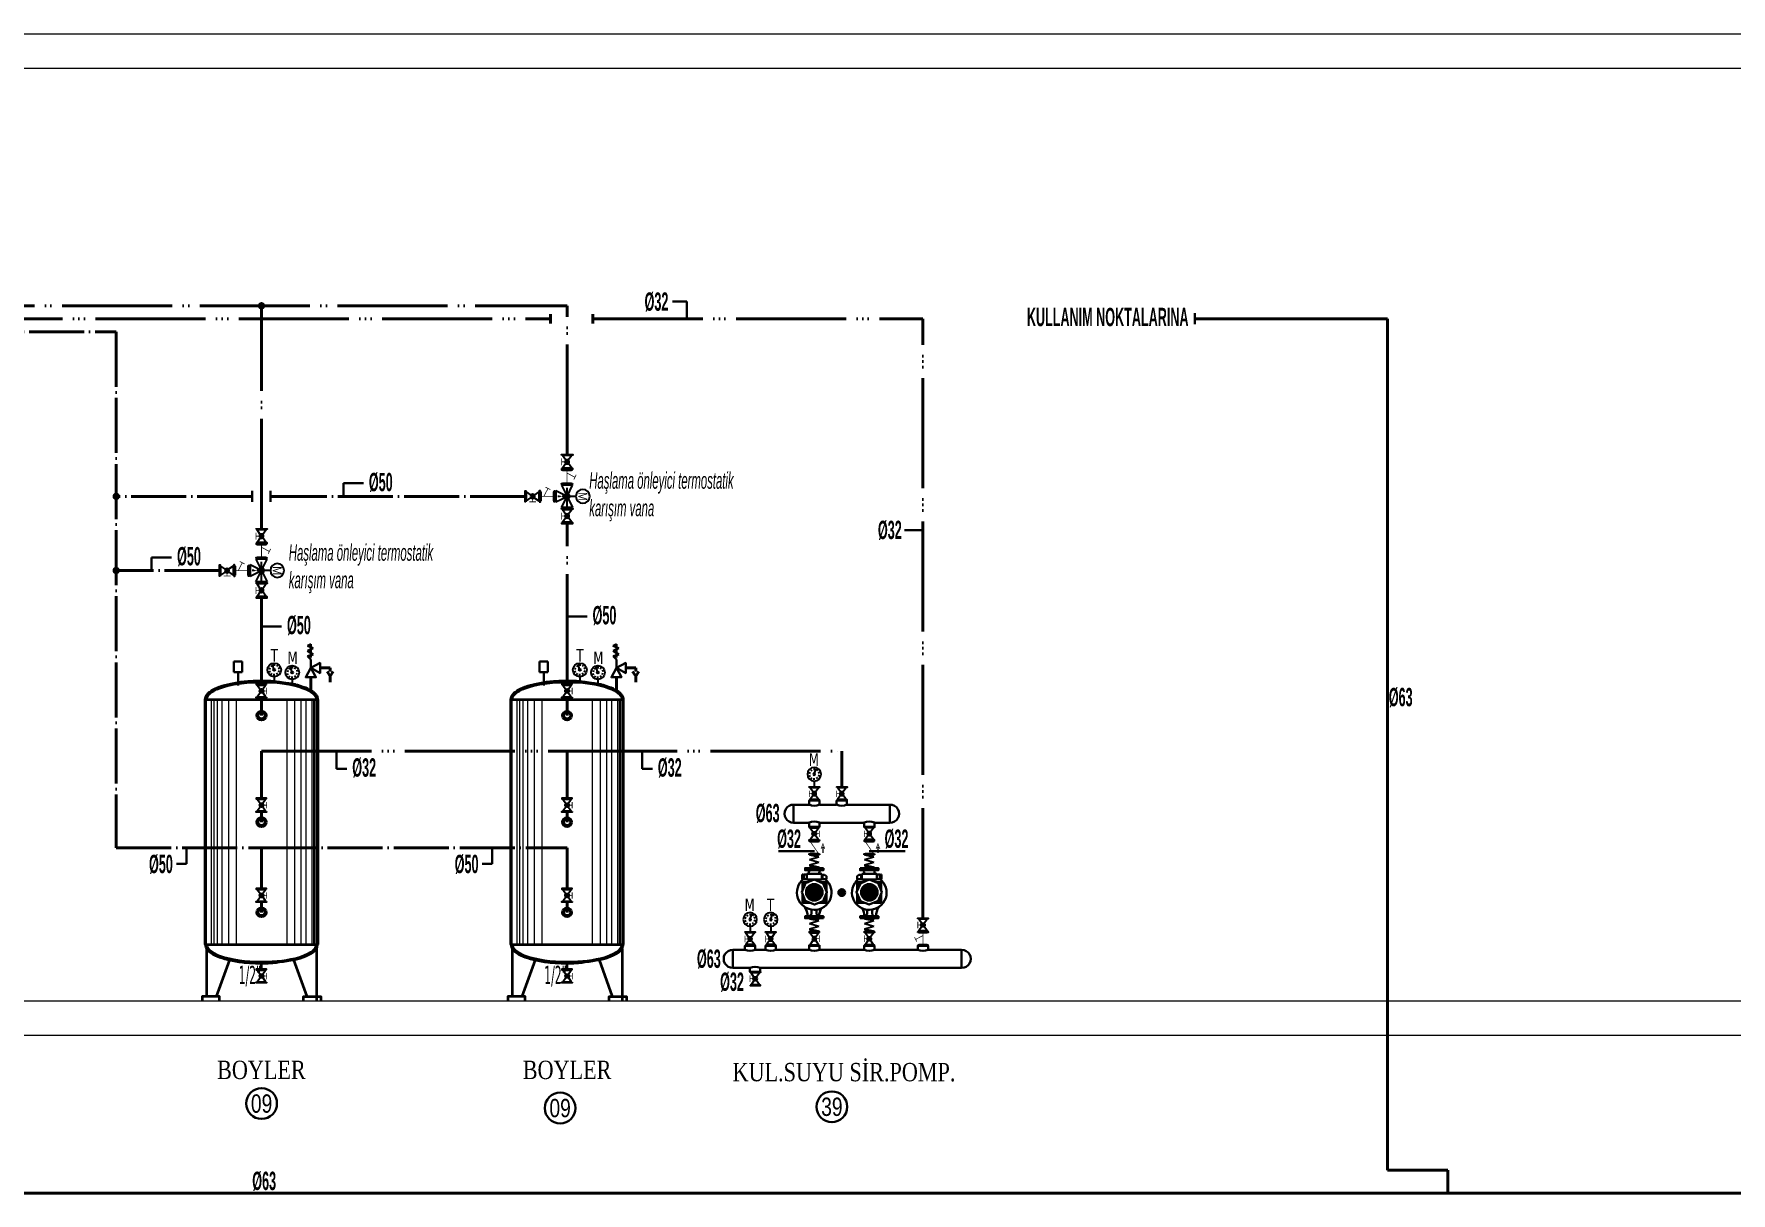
# Model space of a CAD drawing. Header units: centimetres. Extents: x 405464 to 563355, y 50011 to 66875.
# Drawn here: x 520500 to 522351, y 51617 to 52881 of the extents above; entities that cross this region are included whole.
import ezdxf
from ezdxf.enums import TextEntityAlignment as Align

# ---------------------------------------------------------------- set-up
doc = ezdxf.new("R2010")
doc.units = ezdxf.units.CM
for name, pattern in [('SICAKSU1', [75, 60, -6, 0, -3, 0, -6]), ('SIRKUL-1', [78, 60, -6, 0, -3, 0, -3, 0, -6]), ('SOGUKSU1', [72, 60, -6, 0, -6])]:
    doc.linetypes.add(name, pattern=pattern)
doc.layers.get('0').update_dxf_attribs({"lineweight": 9})
for name, color, linetype, lineweight in [('0-KRCN-IST-03CIHAZ', 120, 'Continuous', 30), ('0-KRCN-IST-04CIHAZ', 103, 'Continuous', 40), ('0-KRCN-IST-04KESME', 10, 'Continuous', 40), ('0-KRCN-IST-KOLLEKTÖR', 132, 'Continuous', 30), ('0-KRCN-IST-KÜRESEL VANA', 4, 'Continuous', 25), ('0-KRCN-IST-KÜRESEL-VANA', 4, 'Continuous', 25), ('0-KRCN-IST-MANOMETRE', 122, 'Continuous', 25), ('0-KRCN-IST-POMPA', 7, 'Continuous', 30), ('0-KRCN-IST-TERMOMETRE', 122, 'Continuous', 25), ('0-KRCN-IST-YAZI-ÇAP', 71, 'Continuous', 35), ('0-KRCN-IST-ÜÇ YOLLU VANA (BİRL.)', 7, 'Continuous', 25), ('0-KRCN-SHT-03CIHAZ', 120, 'Continuous', 30), ('0-KRCN-SHT-BOYLER', 171, 'Continuous', 35), ('0-KRCN-SHT-PROSES-BORU', 1, '0-Y_LINE', 40), ('0-KRCN-SHT-SICAKSU', 50, 'SICAKSU1', 40), ('0-KRCN-SHT-SIRKULASYON', 145, 'SIRKUL-1', 40), ('0-KRCN-SHT-SOGUKSU', 141, 'SOGUKSU1', 40), ('0-KRCN-SHT-YAZI', 31, 'Continuous', 35), ('0-KRCN-SHT-YAZI-ÇAP-TEMSU', 81, 'Continuous', 30), ('0-MEK-DETAY-YAZI', 71, 'Continuous', 35), ('0-MEK-IST-YAZI', 81, 'Continuous', 30), ('0-MEK-IST-YAZI-ÇAP', 71, 'Continuous', 35), ('0-MEK-SHT-03CIHAZ', 120, 'Continuous', 30), ('0-yerine', 8, 'Continuous', 9)]:
    doc.layers.add(name, color=color, linetype=linetype, lineweight=lineweight)
doc.styles.add('BORU', font='AGENCYR.TTF')
doc.styles.add('CAP', font='ARIALNB.TTF')
doc.styles.add('DERECE', font='tahoma.ttf', dxfattribs={"width": 0.8})
doc.styles.add('ROMAND', font='arial.ttf', dxfattribs={"height": 20})
doc.styles.add('TROMANT', font='arial.ttf', dxfattribs={"width": 0.8})
doc.styles.add('YAZI', font='times.ttf')
doc.styles.add('ÇAP-2', font='ARIALNBI.TTF')
doc.linetypes.add('0-Y_LINE', pattern='A,100,-0.5,["Y",BORU,S=9,R=0,X=0,Y=-4.5],-5', length=105.5)

# ---------------------------------------------------------------- blocks, each defined once
blk = doc.blocks.new('0-MEK-IST-KÜRESEL VANA-1')
at = {"layer": '0-KRCN-IST-KÜRESEL VANA'}
blk.add_hatch(color=256, dxfattribs=at).paths.add_polyline_path([(0, 1.4, 1), (0, -1.4, 1)])
for p, q in [((-3.1, 4.3), (-0.8, 1.1)), ((-3.1, 4.3), (3, 4.3)), ((0.8, 1.1), (3, 4.3)), ((-3.1, -4.2), (-0.9, -1.1)), ((-3.1, -4.2), (3, -4.2)), ((0.9, -1.1), (3, -4.2))]:
    blk.add_line(p, q, dxfattribs=at)
for points in [[(3.7, 4.6), (3.7, 5), (-3.8, 5), (-3.8, 4.6)], [(3.7, -4.5), (3.7, -5), (-3.8, -5), (-3.8, -4.5)]]:
    blk.add_lwpolyline(points, close=True, dxfattribs=at)
at = {"layer": '0-KRCN-IST-KÜRESEL VANA', "const_width": 0.5}
blk.add_lwpolyline([(0, 0), (3.7, 0)], dxfattribs=at)
blk.add_lwpolyline([(3.7, 0), (3.7, -2.4), (3.7, 2.3)], close=True, dxfattribs=at)
at = {"layer": '0-KRCN-IST-KÜRESEL VANA'}
blk.add_circle((0, 0), 1.42, dxfattribs=at)
blk = doc.blocks.new('0-MEK-IST-TERMOMETRE')
at = {"layer": '0-KRCN-IST-TERMOMETRE', "color": 122}
for p, q in [((-3.9, 2), (-2.8, 1.7)), ((-2.4, 4.1), (-1.7, 3.2)), ((0, 0.8), (-1.3, 4.8)), ((0, 4.8), (0, 3.7)), ((2.4, 4.1), (1.7, 3.2)), ((3.9, 2), (2.8, 1.7)), ((-3.9, -0.5), (-2.8, -0.1)), ((-2.4, -2.5), (-1.7, -1.6)), ((0, -3.3), (0, -2.1)), ((0, -4.2), (0, -8.3)), ((2.4, -2.5), (1.7, -1.6)), ((3.9, -0.5), (2.8, -0.1))]:
    blk.add_line(p, q, dxfattribs=at)
for radius in [5, 0.719]:
    blk.add_circle((0, 0.8), radius, dxfattribs=at)
at = {"layer": '0-KRCN-IST-TERMOMETRE', "color": 122, "style": 'DERECE', "width": 0.8}
blk.add_text('T', height=9.09, dxfattribs=at).set_placement((-2.5, 6.9))
blk = doc.blocks.new('0-MEK-IST-MANOMETRE')
at = {"layer": '0-KRCN-IST-MANOMETRE'}
for p, q in [((-3.9, 1.3), (-2.8, 0.9)), ((-2.4, 3.3), (-1.7, 2.4)), ((0, 0), (-1.3, 4)), ((0, 4.1), (0, 2.9)), ((2.4, 3.3), (1.7, 2.4)), ((3.9, 1.3), (2.8, 0.9)), ((-3.9, -1.3), (-2.8, -0.9)), ((-2.4, -3.3), (-1.7, -2.4)), ((0, -4.1), (0, -2.9)), ((0, -5), (0, -9.1)), ((2.4, -3.3), (1.7, -2.4)), ((3.9, -1.3), (2.8, -0.9))]:
    blk.add_line(p, q, dxfattribs=at)
for radius in [5, 0.719]:
    blk.add_circle((0, 0), radius, dxfattribs=at)
at = {"layer": '0-KRCN-IST-MANOMETRE', "style": 'DERECE', "width": 0.8}
blk.add_text('M', height=9.09, dxfattribs=at).set_placement((-3.4, 6.1))
blk = doc.blocks.new('K')
at = {"layer": '0-KRCN-IST-04KESME'}
blk.add_line((-7.5, 0), (7.5, 0), dxfattribs=at)
blk = doc.blocks.new('0-MEK-IST-KOMPANSATÖR')
at = {"layer": '0-KRCN-IST-KÜRESEL VANA'}
for p, q in [((-5, -3.8), (-5, 3.7)), ((-5, 3.7), (-4.6, 3.7)), ((-4.6, 3.7), (-4.6, -3.8)), ((-3, 3.4), (-4.3, -3)), ((-4.3, 3), (-4.3, -3)), ((-3, 3.4), (-1, -3.4)), ((1, 3.4), (-1, -3.4)), ((1, 3.4), (3, -3.4)), ((4.3, 3), (3, -3.4)), ((4.3, 3), (4.3, -3)), ((5, 3.7), (4.6, 3.7)), ((4.6, 3.7), (4.6, -3.8)), ((5, -3.8), (5, 3.7)), ((-4.6, -3.8), (-5, -3.8)), ((4.6, -3.8), (5, -3.8))]:
    blk.add_line(p, q, dxfattribs=at)
blk = doc.blocks.new('0-MEK-IST-POMPA')
at = {"layer": '0-KRCN-IST-POMPA'}
h = blk.add_hatch(dxfattribs=at)
h.set_pattern_fill('ANSI37', color=155, scale=11.142571, style=0)
h.set_pattern_definition([(45, (-547.2353, -51.1206), (-0.9848735, 0.9848735), []), (135, (-547.2353, -51.1206), (-0.9848735, -0.9848735), [])])
h.paths.add_polyline_path([(-6.1, 0.2, 1), (6, 0.2, 1)])
at = {"layer": '0-KRCN-IST-POMPA', "color": 120}
for p, q in [((-8.8, 13.1), (-8.1, 13.1)), ((-8.8, 9.8), (-8.8, 13.1)), ((-8.1, 13.2), (-8.1, 9.8)), ((-8.1, 12.7), (-7.7, 12.7)), ((-5.4, 13.2), (-7.7, 13.2)), ((-7.7, 13.2), (-7.7, 9.8)), ((-5.4, 9.6), (-5.4, 13.5)), ((-5.4, 13.5), (5.5, 13.5)), ((5.5, 13.5), (5.5, 9.6)), ((5.5, 12.7), (5.9, 12.7)), ((5.9, 13), (7.5, 13)), ((5.9, 9.7), (5.9, 13)), ((7.5, 13), (8.8, 12)), ((-8.1, 9.8), (-8.8, 9.8)), ((-8.1, 10.2), (-7.7, 10.2)), ((-7.7, 9.8), (-5.4, 9.8)), ((-5.4, 9.6), (5.5, 9.6)), ((-3.9, 9.6), (-3.9, 7.8)), ((3.9, 9.6), (3.9, 7.8)), ((8.8, 9.7), (5.5, 9.7)), ((8.8, 12), (8.8, 9.7))]:
    blk.add_line(p, q, dxfattribs=at)
at = {"layer": '0-KRCN-IST-POMPA', "color": 132}
for p, q in [((-8.6, 7.6), (-8.6, 1.5)), ((-4.3, 7.6), (-8.6, 7.6)), ((-8, 6.2), (-7.1, 6.7)), ((8.8, 7.6), (4.1, 7.6)), ((7.1, 6.1), (8, 6.6)), ((8.8, 1.1), (8.8, 7.6)), ((-8.6, -1), (-8.6, -7.4)), ((-8.6, -7.4), (-3.5, -7.4)), ((-8.1, -6.3), (-7.1, -5.8)), ((-2, -12.2), (-2, -15.8)), ((1.6, -12.2), (1.6, -15.8)), ((3.6, -7.4), (8.8, -7.4)), ((7.1, -6.4), (8, -5.8)), ((8.8, -7.4), (8.8, -0.6)), ((-2, -15.8), (-2.9, -16.7)), ((1.6, -15.8), (2.5, -16.7))]:
    blk.add_line(p, q, dxfattribs=at)
at = {"layer": '0-KRCN-IST-POMPA', "color": 120}
for points in [[(6.7, 17.8), (6.7, 16.2), (-6.7, 16.2), (-6.7, 17.8)], [(6.7, -18.7), (6.7, -17.2), (-6.7, -17.2), (-6.7, -18.7)]]:
    blk.add_lwpolyline(points, close=True, dxfattribs=at)
blk.add_lwpolyline([(-9.1, 0.3), (-6.4, 6.8), (0, 9.4), (6.5, 6.6), (9.2, 0.2), (6.5, -6.2), (0.1, -8.8), (-6.5, -6.1), (-9.1, 0.3)], dxfattribs=at)
at = {"layer": '0-KRCN-IST-POMPA', "color": 132}
for centre in [(-7.5, 6.5), (7.7, 6.4), (-7.5, -6), (7.7, -6)]:
    blk.add_circle(centre, 0.765, dxfattribs=at)
at = {"layer": '0-KRCN-IST-POMPA', "color": 120}
blk.add_circle((0, 0.2), 6.01, dxfattribs=at)
at = {"layer": '0-KRCN-IST-POMPA', "color": 123}
for centre, radius, start, end in [((-7.9, 15.6), 4.12, 329.0113, 7.7442), ((5.9, 14.2), 2.29, 118.6935, 196.3081), ((0, 0), 12.6, 127.7116, 50.512), ((-17.1, -17.7), 12.4, 2.5793, 35.3743), ((13.1, -16.9), 9.53, 144.4401, 181.9666)]:
    blk.add_arc(centre, radius, start, end, dxfattribs=at)
blk = doc.blocks.new('0-MEK-IST-ÇEKVALF')
at = {"layer": '0-KRCN-IST-KÜRESEL-VANA'}
for p, q in [((-3, 9.3), (3, 9.3)), ((-3, 0.7), (3, 0.7))]:
    blk.add_line(p, q, dxfattribs=at)
for points in [[(3.7, 9.6), (3.7, 10), (-3.7, 10), (-3.7, 9.6)], [(3.7, 0.4), (3.7, 0), (-3.7, 0), (-3.7, 0.4)]]:
    blk.add_lwpolyline(points, close=True, dxfattribs=at)
at = {"layer": '0-KRCN-IST-KÜRESEL-VANA', "const_width": 0.5}
blk.add_lwpolyline([(-3, 9.3), (3, 0.7)], dxfattribs=at)
blk.add_lwpolyline([(6.3, 7.7), (5.1, 4.4), (6.1, 5.1), (6.1, 1.3), (6.6, 1.3), (6.6, 5.1), (7.5, 4.4)], close=True, dxfattribs=at)
blk = doc.blocks.new('DONUT')
at = {"layer": '0-KRCN-SHT-03CIHAZ'}
blk.add_hatch(color=256, dxfattribs=at).paths.add_polyline_path([(2.5, 0, 1), (-2.5, 0, 1)])
blk.add_circle((0, 0), 2.5, dxfattribs=at)
blk = doc.blocks.new('0-MEK-IST-PİSLİK TUTUCU')
at = {"layer": '0-KRCN-IST-KÜRESEL-VANA'}
for p, q in [((-3, 9.3), (3, 9.3)), ((-3, 0.7), (3, 0.7))]:
    blk.add_line(p, q, dxfattribs=at)
for points in [[(3.7, 9.6), (3.7, 10), (-3.7, 10), (-3.7, 9.6)], [(3.7, 0.4), (3.7, 0), (-3.7, 0), (-3.7, 0.4)]]:
    blk.add_lwpolyline(points, close=True, dxfattribs=at)
at = {"layer": '0-KRCN-IST-KÜRESEL-VANA', "const_width": 0.5}
for points in [[(0, 9.3), (0, 0.7)], [(0, 7.4), (5.3, 4.6)], [(4.5, 3), (6.2, 6.3)]]:
    blk.add_lwpolyline(points, dxfattribs=at)
blk = doc.blocks.new('0-MEK-IST-ÜÇ YOLLU VANA (BİRLEŞTİRİCİ)')
at = {"layer": '0-KRCN-IST-ÜÇ YOLLU VANA (BİRL.)'}
h = blk.add_hatch(color=120, dxfattribs=at)
edge = h.paths.add_edge_path()
edge.add_arc((0, 0), 2.38, 0, 360)
at = {"layer": '0-KRCN-IST-ÜÇ YOLLU VANA (BİRL.)', "color": 120}
for p, q in [((-11.1, 5), (-11.1, -5)), ((-10.1, 5), (-10.1, -5)), ((0, 0), (-10.1, 5)), ((-10.1, -5), (0, 0)), ((-5, -10.1), (0, 0)), ((0, 8), (0, 2.4)), ((0, 0), (10.1, 5)), ((0, 0), (5, -10.1)), ((10.1, -5), (0, 0)), ((10.1, 5), (10.1, -5)), ((11.1, 5), (11.1, -5)), ((5, -10.1), (-5, -10.1)), ((5, -11.1), (-5, -11.1))]:
    blk.add_line(p, q, dxfattribs=at)
at = {"layer": '0-KRCN-IST-ÜÇ YOLLU VANA (BİRL.)', "color": 2}
for p, q in [((-9.2, 0), (-2.4, 0)), ((2.4, 0), (7.7, 0)), ((0, -2.4), (0, -4.3)), ((0, -7), (0, -8.4))]:
    blk.add_line(p, q, dxfattribs=at)
at = {"layer": '0-KRCN-IST-ÜÇ YOLLU VANA (BİRL.)', "color": 120}
for centre, radius in [((0, 14.2), 6.23), ((0, 0), 2.38)]:
    blk.add_circle(centre, radius, dxfattribs=at)
at = {"layer": '0-KRCN-IST-ÜÇ YOLLU VANA (BİRL.)', "color": 2}
for points in [[(-7.3, -0.8), (-7.3, 0.8), (-4.7, 0)], [(4, 0.8), (4, -0.8), (6.7, 0)], [(0.8, -7), (-0.8, -7), (0, -4.3)]]:
    blk.add_solid(points, dxfattribs=at)
at = {"layer": '0-KRCN-IST-ÜÇ YOLLU VANA (BİRL.)', "color": 120, "style": 'ROMAND', "width": 0.862309}
blk.add_text('M', height=8.13, dxfattribs=at).set_placement((-4.2, 10.1), (3.9, 10.1), align=Align.FIT)

msp = doc.modelspace()

# ---------------------------------------------------------------- linework, layer by layer
at = {"layer": '0-KRCN-IST-03CIHAZ'}
for p, q in [((520804.3, 52211.3), (520798, 52214.1)), ((520798.1, 52214.1), (520801.8, 52215.9)), ((520798.1, 52208.6), (520804.3, 52211.3)), ((520804.5, 52204.5), (520798.1, 52208.6)), ((520798.3, 52202.6), (520804.5, 52204.5)), ((520801.8, 52198.9), (520798.3, 52202.6)), ((520801.8, 52215.9), (520801.8, 52201.1)), ((520801.8, 52189.9), (520801.8, 52198.9)), ((521137.7, 52211.3), (521131.3, 52214.1)), ((521131.5, 52214.1), (521135.1, 52215.9)), ((521131.5, 52208.6), (521137.7, 52211.3)), ((521137.8, 52204.5), (521131.5, 52208.6)), ((521131.6, 52202.6), (521137.8, 52204.5)), ((521135.1, 52198.9), (521131.6, 52202.6)), ((521135.1, 52215.9), (521135.1, 52201.1)), ((521135.1, 52189.9), (521135.1, 52198.9))]:
    msp.add_line(p, q, dxfattribs=at)
at = {"layer": '0-KRCN-IST-03CIHAZ', "linetype": 'Continuous', "ltscale": 10}
for p, q in [((520718, 52185.1), (520718, 52196.8)), ((520718, 52196.8), (520727, 52196.8)), ((520727, 52185.1), (520718, 52185.1)), ((520722.5, 52185.1), (520722.5, 52170.6)), ((520727, 52196.8), (520727, 52185.1)), ((521051.3, 52185.1), (521051.3, 52196.8)), ((521051.3, 52196.8), (521060.4, 52196.8)), ((521060.4, 52185.1), (521051.3, 52185.1)), ((521055.8, 52185.1), (521055.8, 52170.6)), ((521060.4, 52196.8), (521060.4, 52185.1))]:
    msp.add_line(p, q, dxfattribs=at)
at = {"layer": '0-KRCN-IST-03CIHAZ'}
for points in [[(520801.8, 52189.9), (520796.2, 52179.7), (520807.3, 52179.7), (520801.8, 52189.9)], [(520801.8, 52189.9), (520811.9, 52184.3), (520811.9, 52195.4), (520801.8, 52189.9)], [(521135.1, 52189.9), (521129.6, 52179.7), (521140.6, 52179.7), (521135.1, 52189.9)], [(521135.1, 52189.9), (521145.2, 52184.3), (521145.2, 52195.4), (521135.1, 52189.9)]]:
    msp.add_lwpolyline(points, dxfattribs=at)
at = {"layer": '0-KRCN-IST-KOLLEKTÖR'}
for p, q in [((521328.4, 52021.1), (521328.4, 52040.7)), ((521433.4, 52021.1), (521433.4, 52040.7)), ((521262.1, 51882.4), (521262.1, 51862.8)), ((521511.6, 51882.4), (521511.6, 51862.8))]:
    msp.add_line(p, q, dxfattribs=at)
at = {"layer": '0-KRCN-IST-KOLLEKTÖR', "color": 103}
for p, q in [((521328.4, 52040.7), (521345.3, 52040.7)), ((521356.5, 52040.7), (521375.3, 52040.7)), ((521386.5, 52040.7), (521433.4, 52040.7)), ((521328.4, 52021.1), (521345.3, 52021.1)), ((521356.5, 52021.1), (521405.3, 52021.1)), ((521416.5, 52021.1), (521433.4, 52021.1)), ((521275.3, 51882.4), (521262.1, 51882.4)), ((521297.8, 51882.4), (521286.5, 51882.4)), ((521345.3, 51882.4), (521309, 51882.4)), ((521405.3, 51882.4), (521356.5, 51882.4)), ((521463.8, 51882.4), (521416.5, 51882.4)), ((521511.6, 51882.4), (521475, 51882.4)), ((521262.1, 51862.8), (521280.7, 51862.8)), ((521292, 51862.8), (521511.6, 51862.8))]:
    msp.add_line(p, q, dxfattribs=at)
for points in [[(521356.5, 52040.7), (521356.5, 52045.2), (521345.3, 52045.2), (521345.3, 52040.7)], [(521386.5, 52040.7), (521386.5, 52045.2), (521375.3, 52045.2), (521375.3, 52040.7)], [(521356.5, 52021.1), (521356.5, 52016.6), (521345.3, 52016.6), (521345.3, 52021.1)], [(521416.5, 52021.1), (521416.5, 52016.6), (521405.3, 52016.6), (521405.3, 52021.1)], [(521286.5, 51882.4), (521286.5, 51886.9), (521275.3, 51886.9), (521275.3, 51882.4)], [(521309, 51882.4), (521309, 51886.9), (521297.8, 51886.9), (521297.8, 51882.4)], [(521356.5, 51882.4), (521356.5, 51886.9), (521345.3, 51886.9), (521345.3, 51882.4)], [(521416.5, 51882.4), (521416.5, 51886.9), (521405.3, 51886.9), (521405.3, 51882.4)], [(521463.8, 51882.4), (521463.8, 51886.9), (521475, 51886.9), (521475, 51882.4)], [(521292, 51862.8), (521292, 51858.3), (521280.7, 51858.3), (521280.7, 51862.8)]]:
    msp.add_lwpolyline(points, dxfattribs=at)
for centre, radius, start, end in [((521328.2, 52030.9), 9.8, 88.8918, 271.1082), ((521350.9, 52053.9), 14.3, 246.8106, 293.1894), ((521380.9, 52053.9), 14.3, 246.8106, 293.1894), ((521433.6, 52030.9), 9.8, 268.8918, 91.1082), ((521350.9, 52008), 14.3, 66.8106, 113.1894), ((521410.9, 52008), 14.3, 66.8106, 113.1894), ((521261.9, 51872.6), 9.8, 88.8918, 271.1082), ((521280.9, 51895.6), 14.3, 246.8106, 293.1894), ((521303.4, 51895.6), 14.3, 246.8106, 293.1894), ((521350.9, 51895.6), 14.3, 246.8106, 293.1894), ((521410.9, 51895.6), 14.3, 246.8106, 293.1894), ((521469.4, 51895.6), 14.3, 246.8106, 293.1894), ((521511.8, 51872.6), 9.8, 268.8918, 91.1082), ((521286.4, 51849.7), 14.3, 66.8106, 113.1894)]:
    msp.add_arc(centre, radius, start, end, dxfattribs=at)
at = {"layer": '0-KRCN-SHT-03CIHAZ'}
for p, q in [((521765.8, 52576.6), (521765.8, 52564.6)), ((520738, 52383), (520738, 52371)), ((520758, 52383), (520758, 52371))]:
    msp.add_line(p, q, dxfattribs=at)
at = {"layer": '0-KRCN-SHT-BOYLER'}
for p, q in [((520686.7, 51888.3), (520686.7, 52155.5)), ((520688, 52155.5), (520807.9, 52155.5)), ((520809.3, 52155.5), (520809.3, 51888.3)), ((521020, 51888.3), (521020, 52155.5)), ((521021.4, 52155.5), (521141.3, 52155.5)), ((521142.6, 52155.5), (521142.6, 51888.3)), ((520688, 51888.3), (520807.9, 51888.3)), ((520688, 51883.9), (520688, 51831.4)), ((520807.9, 51883.9), (520807.9, 51826.7)), ((521021.4, 51888.3), (521141.3, 51888.3)), ((521021.4, 51883.9), (521021.4, 51831.4)), ((521141.3, 51883.9), (521141.3, 51826.7)), ((520713, 51871.4), (520698.6, 51831.4)), ((520748, 51861.5), (520748, 51866.8)), ((520782.9, 51871.6), (520797.3, 51831.4)), ((521046.4, 51871.4), (521032, 51831.4)), ((521081.4, 51861.5), (521081.4, 51866.8)), ((521116.2, 51871.6), (521130.6, 51831.4))]:
    msp.add_line(p, q, dxfattribs=at)
at = {"layer": '0-KRCN-SHT-BOYLER', "color": 120, "lineweight": 15}
for p, q in [((520688, 51888.3), (520688, 52155.5)), ((520693, 52155.5), (520693, 51888.3)), ((520696, 52155.5), (520696, 51888.3)), ((520699.6, 52155.5), (520699.6, 51888.3)), ((520704.9, 52155.5), (520704.9, 51888.3)), ((520712, 52155.5), (520712, 51888.3)), ((520720.5, 52155.5), (520720.5, 51888.3)), ((520775.5, 52155.5), (520775.5, 51888.3)), ((520784, 52155.5), (520784, 51888.3)), ((520791, 52155.5), (520791, 51888.3)), ((520796.3, 52155.5), (520796.3, 51888.3)), ((520802.9, 52155.5), (520802.9, 51888.3)), ((520804.9, 52155.5), (520804.9, 51888.3)), ((520806.2, 52155.5), (520806.2, 51888.3)), ((520807.9, 52155.5), (520807.9, 51888.3)), ((521021.4, 51888.3), (521021.4, 52155.5)), ((521026.4, 52155.5), (521026.4, 51888.3)), ((521029.4, 52155.5), (521029.4, 51888.3)), ((521033, 52155.5), (521033, 51888.3)), ((521038.2, 52155.5), (521038.2, 51888.3)), ((521045.3, 52155.5), (521045.3, 51888.3)), ((521053.8, 52155.5), (521053.8, 51888.3)), ((521108.8, 52155.5), (521108.8, 51888.3)), ((521117.3, 52155.5), (521117.3, 51888.3)), ((521124.4, 52155.5), (521124.4, 51888.3)), ((521129.7, 52155.5), (521129.7, 51888.3)), ((521136.2, 52155.5), (521136.2, 51888.3)), ((521138.2, 52155.5), (521138.2, 51888.3)), ((521139.5, 52155.5), (521139.5, 51888.3)), ((521141.3, 52155.5), (521141.3, 51888.3))]:
    msp.add_line(p, q, dxfattribs=at)
at = {"layer": '0-KRCN-SHT-BOYLER'}
for points in [[(520702.2, 51826.7), (520702.2, 51831.4), (520683.2, 51831.4), (520683.2, 51826.7)], [(520793.8, 51826.7), (520793.8, 51831.4), (520812.7, 51831.4), (520812.7, 51826.7)], [(521035.5, 51826.7), (521035.5, 51831.4), (521016.6, 51831.4), (521016.6, 51826.7)], [(521127.1, 51826.7), (521127.1, 51831.4), (521146.1, 51831.4), (521146.1, 51826.7)]]:
    msp.add_lwpolyline(points, dxfattribs=at)
for centre, radius in [((520748, 52137.9), 4.98), ((521081.3, 52137.9), 4.98), ((520748, 52137.9), 3.57), ((521081.3, 52137.9), 3.57), ((520748, 52021.7), 4.98), ((520748, 52021.7), 3.57), ((521081.3, 52021.7), 4.98), ((521081.3, 52021.7), 3.57), ((520748, 51923.3), 4.98), ((520748, 51923.3), 3.57), ((521081.3, 51923.3), 4.98), ((521081.3, 51923.3), 3.57)]:
    msp.add_circle(centre, radius, dxfattribs=at)
at = {"layer": '0-KRCN-SHT-BOYLER', "extrusion": (0, 0, -1)}
for centre, start_param, end_param in [((520748, 52155.5, 365464.2), 3.141593, 4.812725), ((520748, 52155.5, 365464.2), 4.812725, 6.283185), ((520748, 52155.5, 365464.2), -0.913932, 0), ((521081.3, 52155.5, 365464.2), 3.141593, 4.812725), ((521081.3, 52155.5, 365464.2), 4.812725, 6.283185), ((521081.3, 52155.5, 365464.2), -0.913932, 0)]:
    msp.add_ellipse(centre, major_axis=(60, 0), ratio=0.318683, start_param=start_param, end_param=end_param, dxfattribs=at)
at = {"layer": '0-KRCN-SHT-BOYLER'}
for centre, start_param, end_param in [((520748, 51888.3, 365464.2), 3.141593, 4.812725), ((520748, 51888.3, 365464.2), 4.812725, 6.283185), ((520748, 51888.3, 365464.2), -0.913932, 0), ((521081.3, 51888.3, 365464.2), 3.141593, 4.812725), ((521081.3, 51888.3, 365464.2), 4.812725, 6.283185), ((521081.3, 51888.3, 365464.2), -0.913932, 0)]:
    msp.add_ellipse(centre, major_axis=(60, 0), ratio=0.318683, start_param=start_param, end_param=end_param, dxfattribs=at)
at = {"layer": '0-KRCN-SHT-BOYLER', "color": 11}
for points, knots in [([(520686.7, 52155.5), (520686.7, 52156.4), (520686.9, 52157.4), (520687.6, 52159.3), (520688.2, 52160.2), (520689.5, 52161.9), (520690.4, 52162.7), (520693.5, 52165.2), (520696.3, 52166.8), (520703, 52169.6), (520706.9, 52170.9), (520715.7, 52173), (520720.5, 52173.9), (520730.7, 52175.2), (520736, 52175.6), (520742.2, 52175.8), (520743, 52175.8), (520752.2, 52175.8)], [0, 0, 0, 0, 0.125265, 0.125265, 0.25053, 0.25053, 0.375795, 0.375795, 0.647469, 0.647469, 0.919144, 0.919144, 1.190819, 1.190819, 1.462493, 1.462493, 1.500128, 1.500128, 1.500128, 1.500128]), ([(520752.2, 52175.8), (520754.1, 52175.8), (520756, 52175.7), (520760.4, 52175.5), (520763, 52175.3), (520784.6, 52172)], [1.6414659, 1.6414659, 1.6414659, 1.6414659, 1.734168, 1.734168, 1.8671625, 1.8671625, 1.8671625, 1.8671625]), ([(520784.6, 52172), (520785.5, 52171.7), (520786.4, 52171.5), (520791.4, 52170.1), (520795.2, 52168.8), (520801.4, 52165.8), (520803.9, 52164.2), (520806.8, 52161.5), (520807.6, 52160.5), (520808.8, 52158.3), (520809.1, 52157.2), (520809.2, 52155.9), (520809.3, 52155.7), (520809.3, 52155.5)], [2.2210712, 2.2210712, 2.2210712, 2.2210712, 2.2775173, 2.2775173, 2.549192, 2.549192, 2.8208667, 2.8208667, 2.9678797, 2.9678797, 3.1148928, 3.1148928, 3.1415927, 3.1415927, 3.1415927, 3.1415927]), ([(521020, 52155.5), (521020, 52156.4), (521020.2, 52157.4), (521021, 52159.3), (521021.5, 52160.2), (521022.9, 52161.9), (521023.7, 52162.7), (521026.8, 52165.2), (521029.6, 52166.8), (521036.3, 52169.6), (521040.3, 52170.9), (521049, 52173), (521053.8, 52173.9), (521064, 52175.2), (521069.3, 52175.6), (521075.5, 52175.8), (521076.3, 52175.8), (521085.6, 52175.8)], [0, 0, 0, 0, 0.125265, 0.125265, 0.25053, 0.25053, 0.375795, 0.375795, 0.647469, 0.647469, 0.919144, 0.919144, 1.190819, 1.190819, 1.462493, 1.462493, 1.500128, 1.500128, 1.500128, 1.500128]), ([(521085.6, 52175.8), (521087.4, 52175.8), (521089.3, 52175.7), (521093.8, 52175.5), (521096.4, 52175.3), (521117.9, 52172)], [1.6414659, 1.6414659, 1.6414659, 1.6414659, 1.734168, 1.734168, 1.8671625, 1.8671625, 1.8671625, 1.8671625]), ([(521117.9, 52172), (521118.8, 52171.7), (521119.7, 52171.5), (521124.8, 52170.1), (521128.5, 52168.8), (521134.7, 52165.8), (521137.3, 52164.2), (521140.1, 52161.5), (521140.9, 52160.5), (521142.1, 52158.3), (521142.5, 52157.2), (521142.6, 52155.9), (521142.6, 52155.7), (521142.6, 52155.5)], [2.2210712, 2.2210712, 2.2210712, 2.2210712, 2.2775173, 2.2775173, 2.549192, 2.549192, 2.8208667, 2.8208667, 2.9678797, 2.9678797, 3.1148928, 3.1148928, 3.1415927, 3.1415927, 3.1415927, 3.1415927]), ([(520686.7, 51888.3), (520686.7, 51887.4), (520686.9, 51886.4), (520687.6, 51884.5), (520688.2, 51883.6), (520689.5, 51881.9), (520690.4, 51881.1), (520693.5, 51878.6), (520696.3, 51877), (520703, 51874.2), (520706.9, 51872.9), (520715.7, 51870.8), (520720.5, 51869.9), (520730.7, 51868.6), (520736, 51868.2), (520742.2, 51868), (520743, 51868), (520752.2, 51867.9)], [0, 0, 0, 0, 0.125265, 0.125265, 0.25053, 0.25053, 0.375795, 0.375795, 0.647469, 0.647469, 0.919144, 0.919144, 1.190819, 1.190819, 1.462493, 1.462493, 1.500128, 1.500128, 1.500128, 1.500128]), ([(520784.6, 51871.8), (520785.5, 51872.1), (520786.4, 51872.3), (520791.4, 51873.7), (520795.2, 51875), (520801.4, 51877.9), (520803.9, 51879.6), (520806.8, 51882.3), (520807.6, 51883.3), (520808.8, 51885.5), (520809.1, 51886.6), (520809.2, 51887.9), (520809.3, 51888.1), (520809.3, 51888.3)], [2.2210712, 2.2210712, 2.2210712, 2.2210712, 2.2775173, 2.2775173, 2.549192, 2.549192, 2.8208667, 2.8208667, 2.9678797, 2.9678797, 3.1148928, 3.1148928, 3.1415927, 3.1415927, 3.1415927, 3.1415927]), ([(521020, 51888.3), (521020, 51887.4), (521020.2, 51886.4), (521021, 51884.5), (521021.5, 51883.6), (521022.9, 51881.9), (521023.7, 51881.1), (521026.8, 51878.6), (521029.6, 51877), (521036.3, 51874.2), (521040.3, 51872.9), (521049, 51870.8), (521053.8, 51869.9), (521064, 51868.6), (521069.3, 51868.2), (521075.5, 51868), (521076.3, 51868), (521085.6, 51867.9)], [0, 0, 0, 0, 0.125265, 0.125265, 0.25053, 0.25053, 0.375795, 0.375795, 0.647469, 0.647469, 0.919144, 0.919144, 1.190819, 1.190819, 1.462493, 1.462493, 1.500128, 1.500128, 1.500128, 1.500128]), ([(521117.9, 51871.8), (521118.8, 51872.1), (521119.7, 51872.3), (521124.8, 51873.7), (521128.5, 51875), (521134.7, 51877.9), (521137.3, 51879.6), (521140.1, 51882.3), (521140.9, 51883.3), (521142.1, 51885.5), (521142.5, 51886.6), (521142.6, 51887.9), (521142.6, 51888.1), (521142.6, 51888.3)], [2.2210712, 2.2210712, 2.2210712, 2.2210712, 2.2775173, 2.2775173, 2.549192, 2.549192, 2.8208667, 2.8208667, 2.9678797, 2.9678797, 3.1148928, 3.1148928, 3.1415927, 3.1415927, 3.1415927, 3.1415927]), ([(520752.2, 51867.9), (520754.1, 51868), (520756, 51868.1), (520760.4, 51868.3), (520763, 51868.5), (520784.6, 51871.8)], [1.6414659, 1.6414659, 1.6414659, 1.6414659, 1.734168, 1.734168, 1.8671625, 1.8671625, 1.8671625, 1.8671625]), ([(521085.6, 51867.9), (521087.4, 51868), (521089.3, 51868.1), (521093.8, 51868.3), (521096.4, 51868.5), (521117.9, 51871.8)], [1.6414659, 1.6414659, 1.6414659, 1.6414659, 1.734168, 1.734168, 1.8671625, 1.8671625, 1.8671625, 1.8671625])]:
    msp.add_open_spline(points, degree=3, knots=knots, dxfattribs=at)
at = {"layer": '0-KRCN-SHT-PROSES-BORU'}
for p, q in [((521765.8, 52570.6), (521976.1, 52570.6)), ((521976.1, 51642.2), (521976.1, 52570.6)), ((521976.1, 51642.2), (522042, 51642.2)), ((522042, 51617.2), (522042, 51642.2)), ((519906.5, 51617.2), (523624.2, 51617.2))]:
    msp.add_line(p, q, dxfattribs=at)
at = {"layer": '0-KRCN-SHT-SICAKSU', "ltscale": 2}
for p, q in [((519629.3, 52584.8), (521081.3, 52584.8)), ((520748, 52341.7), (520748, 52584.8)), ((521081.3, 52422.7), (521081.3, 52584.8)), ((521081.3, 52172.3), (521081.3, 52347.4)), ((520748, 52172.3), (520748, 52266.5)), ((520748, 52137.9), (520748, 52157.3)), ((521081.3, 52137.9), (521081.3, 52157.3))]:
    msp.add_line(p, q, dxfattribs=at)
at = {"layer": '0-KRCN-SHT-SIRKULASYON', "ltscale": 2}
for p, q in [((519629.3, 52570.6), (521063.3, 52570.6)), ((521109.3, 52570.6), (521469.4, 52570.6)), ((521469.4, 51916.9), (521469.4, 52570.6)), ((520748, 52099.2), (521081.3, 52099.2)), ((520748, 52047.7), (520748, 52099.2)), ((521081.3, 52099.2), (521380.9, 52099.2)), ((521081.3, 52047.7), (521081.3, 52099.2)), ((521380.9, 52060.2), (521380.9, 52099.2)), ((520748, 52021.7), (520748, 52032.7)), ((521081.3, 52021.7), (521081.3, 52032.7))]:
    msp.add_line(p, q, dxfattribs=at)
at = {"layer": '0-KRCN-SHT-SOGUKSU'}
for p, q in [((519629.3, 52556.4), (520589.5, 52556.4)), ((520589.5, 52556.4), (520589.5, 51993.8)), ((520738, 52377), (520589.5, 52377)), ((521035.6, 52377), (520758, 52377)), ((520702.3, 52296.1), (520589.5, 52296.1)), ((520811.9, 52189.9), (520822.8, 52189.9)), ((520822.8, 52180.9), (520819.5, 52185.9)), ((520822.8, 52189.9), (520822.8, 52185.8)), ((520822.8, 52180.9), (520826.2, 52185.9)), ((520822.8, 52180.9), (520822.8, 52174.5)), ((521145.2, 52189.9), (521156.2, 52189.9)), ((521156.2, 52180.9), (521152.8, 52185.9)), ((521156.2, 52189.9), (521156.2, 52185.8)), ((521156.2, 52180.9), (521159.5, 52185.9)), ((521156.2, 52180.9), (521156.2, 52174.5)), ((520801.8, 52179.7), (520801.8, 52163.9)), ((521135.1, 52179.7), (521135.1, 52163.9)), ((520589.5, 51993.8), (520748, 51993.8)), ((520748, 51993.8), (521081.3, 51993.8)), ((520748, 51949.3), (520748, 51993.8)), ((521081.3, 51949.3), (521081.3, 51993.8)), ((520748, 51923.3), (520748, 51934.3)), ((521081.3, 51923.3), (521081.3, 51934.3))]:
    msp.add_line(p, q, dxfattribs=at)
at = {"layer": '0-KRCN-SHT-SOGUKSU', "const_width": 4}
for points in [[(520750, 52584.8, 1), (520746, 52584.8, 1)], [(520591.5, 52377, 1), (520587.5, 52377, 1)], [(520591.5, 52296.1, 1), (520587.5, 52296.1, 1)]]:
    msp.add_lwpolyline(points, format="xyb", close=True, dxfattribs=at)
at = {"layer": '0-KRCN-SHT-YAZI-ÇAP-TEMSU', "linetype": 'Continuous'}
for p, q in [((521196.3, 52589.4), (521211.9, 52589.4)), ((520837.3, 52391.2), (520859.1, 52391.2)), ((520837.3, 52391.2), (520837.3, 52377)), ((521449.4, 52340.1), (521469.4, 52340.1)), ((520628, 52310.3), (520649.9, 52310.3)), ((520628, 52310.3), (520628, 52296.1)), ((521081.3, 52245.9), (521103.1, 52245.9)), ((520748, 52235.2), (520769.8, 52235.2)), ((520829.7, 52079.9), (520829.7, 52099.2)), ((521163.1, 52079.9), (521163.1, 52099.2)), ((520829.7, 52079.9), (520841, 52079.9)), ((521163.1, 52079.9), (521174.3, 52079.9)), ((520666.3, 51976.1), (520666.3, 51993.8)), ((520999.6, 51976.1), (520999.6, 51993.8)), ((521312, 51990.2), (521351.2, 51990.2)), ((521410.9, 51990.2), (521450.2, 51990.2)), ((520655.3, 51976.1), (520666.3, 51976.1)), ((520988.7, 51976.1), (520999.6, 51976.1))]:
    msp.add_line(p, q, dxfattribs=at)
at = {"layer": '0-KRCN-SHT-YAZI-ÇAP-TEMSU'}
msp.add_line((521211.9, 52589.4), (521211.9, 52570.6), dxfattribs=at)
at = {"layer": '0-MEK-IST-YAZI'}
for centre in [(520748.1, 51714.8), (521073.7, 51709.9), (521370.1, 51711.3)]:
    msp.add_circle(centre, 16.8, dxfattribs=at)
at = {"layer": '0-yerine', "color": 8}
for p, q in [((519319.8, 52881.3), (524294.8, 52881.3)), ((519319.8, 52843.8), (524294.8, 52843.8)), ((519319.8, 51826.7), (524294.8, 51826.7)), ((519319.8, 51826.7), (524294.8, 51826.7)), ((519319.8, 51789.2), (524294.8, 51789.2)), ((519319.8, 51789.2), (524294.8, 51789.2))]:
    msp.add_line(p, q, dxfattribs=at)

# ---------------------------------------------------------------- block references
at = {"xscale": -1.209604503858284, "yscale": 1.209604503858284, "zscale": 1.209604503858284, "rotation": 270}
for p in [(521081.3, 52377), (520748, 52296.1)]:
    msp.add_blockref('0-MEK-IST-ÜÇ YOLLU VANA (BİRLEŞTİRİCİ)', p, dxfattribs=at)
at = {"layer": '0-KRCN-IST-04CIHAZ', "xscale": 1.6128, "yscale": 1.6128, "zscale": 1.6128}
for p in [(521081.3, 52390.4), (520748, 52309.5)]:
    msp.add_blockref('0-MEK-IST-PİSLİK TUTUCU', p, dxfattribs=at)
at = {"layer": '0-KRCN-IST-04CIHAZ', "xscale": 1.6128, "yscale": 1.6128, "zscale": 1.6128, "rotation": 90}
for p in [(521067.9, 52377), (520734.5, 52296)]:
    msp.add_blockref('0-MEK-IST-PİSLİK TUTUCU', p, dxfattribs=at)
at = {"layer": '0-KRCN-IST-YAZI-ÇAP', "xscale": -1.6128, "yscale": 1.6128, "zscale": 1.6128}
for p in [(521081.3, 52414.6), (521081.3, 52355.5), (520748, 52333.6), (520748, 52274.5)]:
    msp.add_blockref('0-MEK-IST-KÜRESEL VANA-1', p, dxfattribs=at)
for p, rotation in [((521043.7, 52377), 89.99999999999852), ((520710.4, 52296), 89.99999999999855)]:
    msp.add_blockref('0-MEK-IST-KÜRESEL VANA-1', p, dxfattribs=dict(at, rotation=rotation))
at = {"layer": '0-KRCN-SHT-SOGUKSU', "yscale": 0.6666666666666666, "zscale": 0.6666666666666666}
for p, xscale, rotation in [((521063.3, 52570.6), 0.6666666666666666, 90), ((521109.3, 52570.6), -0.6666666666666666, 270)]:
    msp.add_blockref('K', p, dxfattribs=dict(at, xscale=xscale, rotation=rotation))
at = {"layer": '0-MEK-IST-YAZI-ÇAP', "yscale": 1.5, "zscale": 1.5}
for p, xscale in [((520748, 52164.8), 1.5), ((521081.3, 52164.8), 1.5), ((521350.9, 52052.7), -1.5), ((521380.9, 52052.7), -1.5), ((520748, 52040.2), 1.5), ((521081.3, 52040.2), 1.5), ((521350.9, 52009.1), 1.5), ((521410.9, 52009.1), -1.5), ((520748, 51941.8), 1.5), ((521081.3, 51941.8), 1.5), ((521280.9, 51894.4), -1.5), ((521303.4, 51894.4), -1.5), ((520748, 51853.9), 1.5), ((521081.4, 51853.9), 1.5)]:
    msp.add_blockref('0-MEK-IST-KÜRESEL VANA-1', p, dxfattribs=dict(at, xscale=xscale))
at = {"layer": '0-MEK-IST-YAZI-ÇAP', "ltscale": 0.016, "xscale": 1.5, "yscale": 1.5, "zscale": 1.5}
msp.add_blockref('DONUT', (521380.9, 51944.9), dxfattribs=at)
at = {"layer": '0-MEK-IST-YAZI-ÇAP', "yscale": 1.5, "zscale": 1.5, "rotation": 180}
for p, xscale in [((521469.4, 51909.5), 1.5), ((521350.9, 51894.5), -1.5), ((521410.9, 51894.5), 1.5), ((521286.4, 51850.9), 1.5)]:
    msp.add_blockref('0-MEK-IST-KÜRESEL VANA-1', p, dxfattribs=dict(at, xscale=xscale))
at = {"layer": '0-MEK-SHT-03CIHAZ', "yscale": 1.5, "zscale": 1.5}
for name, p, xscale in [('0-MEK-IST-TERMOMETRE', (520761.9, 52186.5), 1.5), ('0-MEK-IST-MANOMETRE', (520781.5, 52184.9), 1.5), ('0-MEK-IST-TERMOMETRE', (521095.2, 52186.5), 1.5), ('0-MEK-IST-MANOMETRE', (521114.9, 52184.9), 1.5), ('0-MEK-IST-MANOMETRE', (521350.9, 52073.9), -1.5), ('0-MEK-IST-ÇEKVALF', (521350.9, 51986.6), 1.5), ('0-MEK-IST-ÇEKVALF', (521410.9, 51986.6), 1.5), ('0-MEK-IST-POMPA', (521350.9, 51944.9), 1.5), ('0-MEK-IST-POMPA', (521410.9, 51944.9), -1.5), ('0-MEK-IST-MANOMETRE', (521280.9, 51915.6), -1.5), ('0-MEK-IST-TERMOMETRE', (521303.4, 51914.4), -1.5), ('0-MEK-IST-PİSLİK TUTUCU', (521469.4, 51886.9), -1.5)]:
    msp.add_blockref(name, p, dxfattribs=dict(at, xscale=xscale))
at = {"layer": '0-MEK-SHT-03CIHAZ', "xscale": 1.5, "yscale": 1.5, "zscale": 1.5, "rotation": 270}
for p in [(521350.9, 51979.1), (521410.9, 51979.1), (521350.9, 51909.4), (521410.9, 51909.4)]:
    msp.add_blockref('0-MEK-IST-KOMPANSATÖR', p, dxfattribs=at)

# ---------------------------------------------------------------- texts
at = {"layer": '0-KRCN-SHT-YAZI', "style": 'DERECE', "width": 0.5}
for p in [(520723.1, 51845), (521056.4, 51845)]:
    msp.add_text('1/2"', height=20, dxfattribs=at).set_placement(p)
at = {"layer": '0-KRCN-SHT-YAZI', "style": 'YAZI', "width": 0.8}
for s, p in [('BOYLER', (520747.9, 51751.5)), ('BOYLER', (521081.3, 51751.5)), ('KUL.SUYU SİR.POMP.', (521383.3, 51751.5))]:
    msp.add_text(s, height=20, dxfattribs=at).set_placement(p, align=Align.MIDDLE)
at = {"layer": '0-KRCN-SHT-YAZI-ÇAP-TEMSU', "linetype": 'Continuous', "style": 'CAP', "width": 0.6}
for s, p in [('Ø32', (521191.8, 52589.4)), ('Ø32', (521446.3, 52340.4)), ('Ø63', (522003.5, 52158.1)), ('Ø50', (520651.3, 51976.1)), ('Ø50', (520984.7, 51976.1)), ('Ø63', (520763.9, 51630.5))]:
    msp.add_text(s, height=20, dxfattribs=at).set_placement(p, align=Align.MIDDLE_RIGHT)
at = {"layer": '0-KRCN-SHT-YAZI-ÇAP-TEMSU', "color": 1, "linetype": 'Continuous', "style": 'CAP', "width": 0.6}
msp.add_text('KULLANIM NOKTALARINA', height=20, dxfattribs=at).set_placement((521759.1, 52572.6), align=Align.MIDDLE_RIGHT)
at = {"layer": '0-KRCN-SHT-YAZI-ÇAP-TEMSU', "linetype": 'Continuous', "style": 'CAP', "width": 0.6}
for s, p in [('Ø50', (520865.1, 52382.6)), ('Ø50', (520655.9, 52301.7)), ('Ø50', (521109.1, 52237.4)), ('Ø50', (520775.8, 52226.6)), ('Ø32', (520847, 52071.3)), ('Ø32', (521180.3, 52071.3))]:
    msp.add_text(s, height=20, dxfattribs=at).set_placement(p)
for s, p in [('Ø63', (521300.1, 52031.6)), ('Ø32', (521323.4, 52003.6)), ('Ø32', (521440.6, 52003.6)), ('Ø63', (521235.9, 51872.7)), ('Ø32', (521261.2, 51847.6))]:
    msp.add_text(s, height=20, dxfattribs=at).set_placement(p, align=Align.MIDDLE)
at = {"layer": '0-MEK-DETAY-YAZI', "char_height": 18, "width": 174.614, "attachment_point": 1, "style": 'ÇAP-2'}
for insert in [(521105.5, 52403.3), (520777.8, 52324.8)]:
    msp.add_mtext('\\W0.6;Haşlama önleyici termostatik karışım vana', dxfattribs=dict(at, insert=insert))
at = {"layer": '0-MEK-IST-YAZI', "color": 1, "style": 'TROMANT', "width": 0.75}
for s, p in [('09', (520748.1, 51714.8)), ('09', (521073.7, 51709.9)), ('39', (521370.1, 51711.3))]:
    msp.add_text(s, height=20, dxfattribs=at).set_placement(p, align=Align.MIDDLE_CENTER)

doc.saveas('drawing.dxf')
